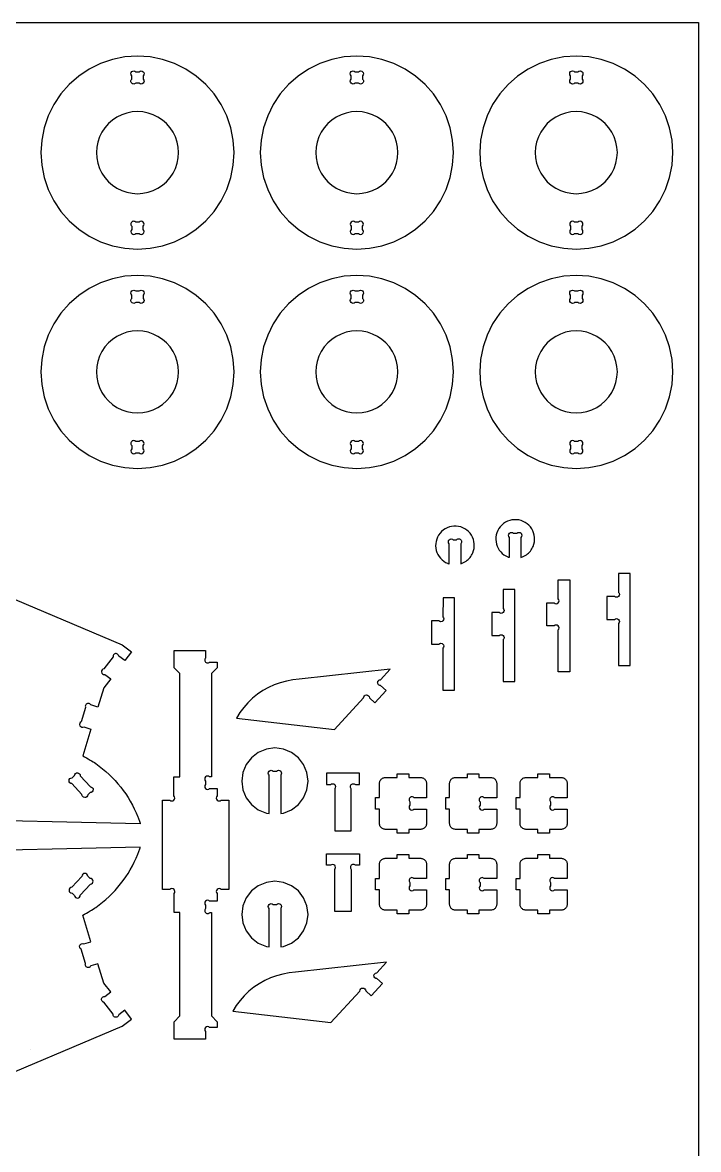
# Model space of a CAD drawing. Extents: x -355 to 109, y -387 to 259.
# Drawn here: x -67.2 to 108.8, y -35.1 to 258.6 of the extents above; entities that cross this region are included whole.
import ezdxf

# ---------------------------------------------------------------- set-up
doc = ezdxf.new("R2010")
doc.units = 0
doc.header["$MEASUREMENT"] = 0
doc.layers.get('0').update_dxf_attribs({"linetype": 'CONTINUOUS'})
doc.layers.add('LAYER_1', color=18, linetype='CONTINUOUS')

msp = doc.modelspace()

# ---------------------------------------------------------------- linework, layer by layer
msp.add_lwpolyline([(-355.35, -386.62), (-355.35, 258.61), (108.83, 258.61), (108.83, -386.62)], close=True)
at = {"layer": 'LAYER_1'}
for points in [[(-57.24, 209.39), (-55.07, 206.92), (-52.6, 204.75), (-49.86, 202.92), (-46.91, 201.47), (-43.8, 200.41), (-40.57, 199.77), (-37.29, 199.55), (-34.01, 199.77), (-30.78, 200.41), (-27.66, 201.47), (-24.71, 202.92), (-21.98, 204.75), (-19.51, 206.92), (-17.34, 209.39), (-15.51, 212.13), (-14.05, 215.08), (-13, 218.19), (-12.36, 221.42), (-12.14, 224.7), (-12.36, 227.98), (-13, 231.21), (-14.05, 234.33), (-15.51, 237.28), (-17.34, 240.01), (-19.51, 242.49), (-21.98, 244.65), (-24.71, 246.48), (-27.66, 247.94), (-30.78, 248.99), (-34.01, 249.64), (-37.29, 249.85), (-40.57, 249.64), (-43.8, 248.99), (-46.91, 247.94), (-49.86, 246.48), (-52.6, 244.65), (-55.07, 242.49), (-57.24, 240.01), (-59.07, 237.28), (-60.52, 234.33), (-61.58, 231.21), (-62.22, 227.98), (-62.44, 224.7), (-62.22, 221.42), (-61.58, 218.19), (-60.52, 215.08), (-59.07, 212.13)], [(-0.09, 209.39), (2.08, 206.92), (4.55, 204.75), (7.29, 202.92), (10.24, 201.47), (13.35, 200.41), (16.58, 199.77), (19.86, 199.55), (23.14, 199.77), (26.37, 200.41), (29.49, 201.47), (32.44, 202.92), (35.17, 204.75), (37.64, 206.92), (39.81, 209.39), (41.64, 212.13), (43.1, 215.08), (44.15, 218.19), (44.79, 221.42), (45.01, 224.7), (44.79, 227.98), (44.15, 231.21), (43.1, 234.33), (41.64, 237.28), (39.81, 240.01), (37.64, 242.49), (35.17, 244.65), (32.44, 246.48), (29.49, 247.94), (26.37, 248.99), (23.14, 249.64), (19.86, 249.85), (16.58, 249.64), (13.35, 248.99), (10.24, 247.94), (7.29, 246.48), (4.55, 244.65), (2.08, 242.49), (-0.09, 240.01), (-1.92, 237.28), (-3.37, 234.33), (-4.43, 231.21), (-5.07, 227.98), (-5.29, 224.7), (-5.07, 221.42), (-4.43, 218.19), (-3.37, 215.08), (-1.92, 212.13)], [(57.06, 209.39), (59.23, 206.92), (61.7, 204.75), (64.44, 202.92), (67.39, 201.47), (70.5, 200.41), (73.73, 199.77), (77.01, 199.55), (80.29, 199.77), (83.52, 200.41), (86.64, 201.47), (89.59, 202.92), (92.32, 204.75), (94.79, 206.92), (96.96, 209.39), (98.79, 212.13), (100.25, 215.08), (101.3, 218.19), (101.95, 221.42), (102.16, 224.7), (101.95, 227.98), (101.3, 231.21), (100.25, 234.33), (98.79, 237.28), (96.96, 240.01), (94.79, 242.49), (92.32, 244.65), (89.59, 246.48), (86.64, 247.94), (83.52, 248.99), (80.29, 249.64), (77.01, 249.85), (73.73, 249.64), (70.5, 248.99), (67.39, 247.94), (64.44, 246.48), (61.7, 244.65), (59.23, 242.49), (57.06, 240.01), (55.23, 237.28), (53.78, 234.33), (52.72, 231.21), (52.08, 227.98), (51.86, 224.7), (52.08, 221.42), (52.72, 218.19), (53.78, 215.08), (55.23, 212.13)], [(-46.55, 219.36), (-45.77, 218.19), (-44.85, 217.14), (-43.8, 216.22), (-42.64, 215.44), (-41.38, 214.82), (-40.06, 214.37), (-38.68, 214.1), (-37.29, 214.01), (-35.89, 214.1), (-34.52, 214.37), (-33.2, 214.82), (-31.94, 215.44), (-30.78, 216.22), (-29.73, 217.14), (-28.8, 218.19), (-28.03, 219.36), (-27.41, 220.61), (-26.96, 221.93), (-26.69, 223.31), (-26.59, 224.7), (-26.69, 226.1), (-26.96, 227.47), (-27.41, 228.79), (-28.03, 230.05), (-28.8, 231.21), (-29.73, 232.26), (-30.78, 233.19), (-31.94, 233.96), (-33.2, 234.58), (-34.52, 235.03), (-35.89, 235.31), (-37.29, 235.4), (-38.68, 235.31), (-40.06, 235.03), (-41.38, 234.58), (-42.64, 233.96), (-43.8, 233.19), (-44.85, 232.26), (-45.77, 231.21), (-46.55, 230.05), (-47.17, 228.79), (-47.62, 227.47), (-47.89, 226.1), (-47.98, 224.7), (-47.89, 223.31), (-47.62, 221.93), (-47.17, 220.61)], [(10.6, 219.36), (11.38, 218.19), (12.3, 217.14), (13.35, 216.22), (14.51, 215.44), (15.77, 214.82), (17.09, 214.37), (18.47, 214.1), (19.86, 214.01), (21.26, 214.1), (22.63, 214.37), (23.95, 214.82), (25.21, 215.44), (26.37, 216.22), (27.42, 217.14), (28.35, 218.19), (29.12, 219.36), (29.74, 220.61), (30.19, 221.93), (30.46, 223.31), (30.56, 224.7), (30.46, 226.1), (30.19, 227.47), (29.74, 228.79), (29.12, 230.05), (28.35, 231.21), (27.42, 232.26), (26.37, 233.19), (25.21, 233.96), (23.95, 234.58), (22.63, 235.03), (21.26, 235.31), (19.86, 235.4), (18.47, 235.31), (17.09, 235.03), (15.77, 234.58), (14.51, 233.96), (13.35, 233.19), (12.3, 232.26), (11.38, 231.21), (10.6, 230.05), (9.98, 228.79), (9.53, 227.47), (9.26, 226.1), (9.17, 224.7), (9.26, 223.31), (9.53, 221.93), (9.98, 220.61)], [(68.53, 218.19), (69.45, 217.14), (70.5, 216.22), (71.66, 215.44), (72.92, 214.82), (74.24, 214.37), (75.62, 214.1), (77.01, 214.01), (78.41, 214.1), (79.78, 214.37), (81.1, 214.82), (82.36, 215.44), (83.52, 216.22), (84.57, 217.14), (85.5, 218.19), (86.27, 219.36), (86.89, 220.61), (87.34, 221.93), (87.61, 223.31), (87.71, 224.7), (87.61, 226.1), (87.34, 227.47), (86.89, 228.79), (86.27, 230.05), (85.5, 231.21), (84.57, 232.26), (83.52, 233.19), (82.36, 233.96), (81.1, 234.58), (79.78, 235.03), (78.41, 235.31), (77.01, 235.4), (75.62, 235.31), (74.24, 235.03), (72.92, 234.58), (71.66, 233.96), (70.5, 233.19), (69.45, 232.26), (68.53, 231.21), (67.75, 230.05), (67.13, 228.79), (66.68, 227.47), (66.41, 226.1), (66.32, 224.7), (66.41, 223.31), (66.68, 221.93), (67.13, 220.61), (67.75, 219.36)], [(-57.24, 152.24), (-55.07, 149.77), (-52.6, 147.6), (-49.86, 145.77), (-46.91, 144.32), (-43.8, 143.26), (-40.57, 142.62), (-37.29, 142.4), (-34.01, 142.62), (-30.78, 143.26), (-27.66, 144.32), (-24.71, 145.77), (-21.98, 147.6), (-19.51, 149.77), (-17.34, 152.24), (-15.51, 154.98), (-14.05, 157.93), (-13, 161.04), (-12.36, 164.27), (-12.14, 167.55), (-12.36, 170.83), (-13, 174.06), (-14.05, 177.18), (-15.51, 180.13), (-17.34, 182.86), (-19.51, 185.34), (-21.98, 187.5), (-24.71, 189.33), (-27.66, 190.79), (-30.78, 191.84), (-34.01, 192.49), (-37.29, 192.7), (-40.57, 192.49), (-43.8, 191.84), (-46.91, 190.79), (-49.86, 189.33), (-52.6, 187.5), (-55.07, 185.34), (-57.24, 182.86), (-59.07, 180.13), (-60.52, 177.18), (-61.58, 174.06), (-62.22, 170.83), (-62.44, 167.55), (-62.22, 164.27), (-61.58, 161.04), (-60.52, 157.93), (-59.07, 154.98)], [(2.08, 149.77), (4.55, 147.6), (7.29, 145.77), (10.24, 144.32), (13.35, 143.26), (16.58, 142.62), (19.86, 142.4), (23.14, 142.62), (26.37, 143.26), (29.49, 144.32), (32.44, 145.77), (35.17, 147.6), (37.64, 149.77), (39.81, 152.24), (41.64, 154.98), (43.1, 157.93), (44.15, 161.04), (44.79, 164.27), (45.01, 167.55), (44.79, 170.83), (44.15, 174.06), (43.1, 177.18), (41.64, 180.13), (39.81, 182.86), (37.64, 185.34), (35.17, 187.5), (32.44, 189.33), (29.49, 190.79), (26.37, 191.84), (23.14, 192.49), (19.86, 192.7), (16.58, 192.49), (13.35, 191.84), (10.24, 190.79), (7.29, 189.33), (4.55, 187.5), (2.08, 185.34), (-0.09, 182.86), (-1.92, 180.13), (-3.37, 177.18), (-4.43, 174.06), (-5.07, 170.83), (-5.29, 167.55), (-5.07, 164.27), (-4.43, 161.04), (-3.37, 157.93), (-1.92, 154.98), (-0.09, 152.24)], [(61.7, 147.6), (64.44, 145.77), (67.39, 144.32), (70.5, 143.26), (73.73, 142.62), (77.01, 142.4), (80.29, 142.62), (83.52, 143.26), (86.64, 144.32), (89.59, 145.77), (92.32, 147.6), (94.79, 149.77), (96.96, 152.24), (98.79, 154.98), (100.25, 157.93), (101.3, 161.04), (101.95, 164.27), (102.16, 167.55), (101.95, 170.83), (101.3, 174.06), (100.25, 177.18), (98.79, 180.13), (96.96, 182.86), (94.79, 185.34), (92.32, 187.5), (89.59, 189.33), (86.64, 190.79), (83.52, 191.84), (80.29, 192.49), (77.01, 192.7), (73.73, 192.49), (70.5, 191.84), (67.39, 190.79), (64.44, 189.33), (61.7, 187.5), (59.23, 185.34), (57.06, 182.86), (55.23, 180.13), (53.78, 177.18), (52.72, 174.06), (52.08, 170.83), (51.86, 167.55), (52.08, 164.27), (52.72, 161.04), (53.78, 157.93), (55.23, 154.98), (57.06, 152.24), (59.23, 149.77)], [(-46.55, 162.21), (-45.77, 161.04), (-44.85, 159.99), (-43.8, 159.07), (-42.64, 158.29), (-41.38, 157.67), (-40.06, 157.22), (-38.68, 156.95), (-37.29, 156.86), (-35.89, 156.95), (-34.52, 157.22), (-33.2, 157.67), (-31.94, 158.29), (-30.78, 159.07), (-29.73, 159.99), (-28.8, 161.04), (-28.03, 162.21), (-27.41, 163.46), (-26.96, 164.78), (-26.69, 166.16), (-26.59, 167.55), (-26.69, 168.95), (-26.96, 170.32), (-27.41, 171.64), (-28.03, 172.9), (-28.8, 174.06), (-29.73, 175.11), (-30.78, 176.04), (-31.94, 176.81), (-33.2, 177.43), (-34.52, 177.88), (-35.89, 178.15), (-37.29, 178.25), (-38.68, 178.15), (-40.06, 177.88), (-41.38, 177.43), (-42.64, 176.81), (-43.8, 176.04), (-44.85, 175.11), (-45.77, 174.06), (-46.55, 172.9), (-47.17, 171.64), (-47.62, 170.32), (-47.89, 168.95), (-47.98, 167.55), (-47.89, 166.16), (-47.62, 164.78), (-47.17, 163.46)], [(11.38, 161.04), (12.3, 159.99), (13.35, 159.07), (14.51, 158.29), (15.77, 157.67), (17.09, 157.22), (18.47, 156.95), (19.86, 156.86), (21.26, 156.95), (22.63, 157.22), (23.95, 157.67), (25.21, 158.29), (26.37, 159.07), (27.42, 159.99), (28.35, 161.04), (29.12, 162.21), (29.74, 163.46), (30.19, 164.78), (30.46, 166.16), (30.56, 167.55), (30.46, 168.95), (30.19, 170.32), (29.74, 171.64), (29.12, 172.9), (28.35, 174.06), (27.42, 175.11), (26.37, 176.04), (25.21, 176.81), (23.95, 177.43), (22.63, 177.88), (21.26, 178.15), (19.86, 178.25), (18.47, 178.15), (17.09, 177.88), (15.77, 177.43), (14.51, 176.81), (13.35, 176.04), (12.3, 175.11), (11.38, 174.06), (10.6, 172.9), (9.98, 171.64), (9.53, 170.32), (9.26, 168.95), (9.17, 167.55), (9.26, 166.16), (9.53, 164.78), (9.98, 163.46), (10.6, 162.21)], [(68.53, 161.04), (69.45, 159.99), (70.5, 159.07), (71.66, 158.29), (72.92, 157.67), (74.24, 157.22), (75.62, 156.95), (77.01, 156.86), (78.41, 156.95), (79.78, 157.22), (81.1, 157.67), (82.36, 158.29), (83.52, 159.07), (84.57, 159.99), (85.5, 161.04), (86.27, 162.21), (86.89, 163.46), (87.34, 164.78), (87.61, 166.16), (87.71, 167.55), (87.61, 168.95), (87.34, 170.32), (86.89, 171.64), (86.27, 172.9), (85.5, 174.06), (84.57, 175.11), (83.52, 176.04), (82.36, 176.81), (81.1, 177.43), (79.78, 177.88), (78.41, 178.15), (77.01, 178.25), (75.62, 178.15), (74.24, 177.88), (72.92, 177.43), (71.66, 176.81), (70.5, 176.04), (69.45, 175.11), (68.53, 174.06), (67.75, 172.9), (67.13, 171.64), (66.68, 170.32), (66.41, 168.95), (66.32, 167.55), (66.41, 166.16), (66.68, 164.78), (67.13, 163.46), (67.75, 162.21)]]:
    msp.add_lwpolyline(points, close=True, dxfattribs=at)
for points in [[(-37.72, 245.8), (-36.85, 245.8, -1), (-35.79, 244.74), (-35.79, 243.86, -1), (-36.85, 242.8), (-37.72, 242.8, -1), (-38.79, 243.86), (-38.79, 244.74, -1)], [(18.36, 243.86), (18.36, 244.74, -1), (19.43, 245.8), (20.3, 245.8, -1), (21.36, 244.74), (21.36, 243.86, -1), (20.3, 242.8), (19.43, 242.8, -1)], [(77.45, 242.8), (76.58, 242.8, -1), (75.51, 243.86), (75.51, 244.74, -1), (76.58, 245.8), (77.45, 245.8, -1), (78.51, 244.74), (78.51, 243.86, -1)], [(-36.85, 206.6), (-37.72, 206.6, 1), (-38.79, 205.53), (-38.79, 204.66, 1), (-37.72, 203.6), (-36.85, 203.6, 1), (-35.79, 204.66), (-35.79, 205.53, 1)], [(19.43, 203.6), (20.3, 203.6, 1), (21.36, 204.66), (21.36, 205.53, 1), (20.3, 206.6), (19.43, 206.6, 1), (18.36, 205.53), (18.36, 204.66, 1)], [(77.45, 206.6), (76.58, 206.6, 1), (75.51, 205.53), (75.51, 204.66, 1), (76.58, 203.6), (77.45, 203.6, 1), (78.51, 204.66), (78.51, 205.53, 1)], [(-37.72, 188.65), (-36.85, 188.65, -1), (-35.79, 187.59), (-35.79, 186.71, -1), (-36.85, 185.65), (-37.72, 185.65, -1), (-38.79, 186.71), (-38.79, 187.59, -1)], [(19.43, 188.65), (20.3, 188.65, -1), (21.36, 187.59), (21.36, 186.71, -1), (20.3, 185.65), (19.43, 185.65, -1), (18.36, 186.71), (18.36, 187.59, -1)], [(76.58, 188.65), (77.45, 188.65, -1), (78.51, 187.59), (78.51, 186.71, -1), (77.45, 185.65), (76.58, 185.65, -1), (75.51, 186.71), (75.51, 187.59, -1)], [(-36.85, 149.45), (-37.72, 149.45, 1), (-38.79, 148.38), (-38.79, 147.51, 1), (-37.72, 146.45), (-36.85, 146.45, 1), (-35.79, 147.51), (-35.79, 148.38, 1)], [(20.3, 149.45), (19.43, 149.45, 1), (18.36, 148.38), (18.36, 147.51, 1), (19.43, 146.45), (20.3, 146.45, 1), (21.36, 147.51), (21.36, 148.38, 1)], [(77.45, 149.45), (76.58, 149.45, 1), (75.51, 148.38), (75.51, 147.51, 1), (76.58, 146.45), (77.45, 146.45, 1), (78.51, 147.51), (78.51, 148.38, 1)], [(43.92, 117.55), (43.92, 122.78, -1), (44.98, 123.84), (45.85, 123.84, -1), (46.92, 122.78), (46.92, 117.55, 0.06972), (48.33, 118.26, 0.143919), (50.07, 120.42, 0.513852), (45.75, 127.38, 0.513741), (40.55, 121.04, 0.115135), (41.63, 119.02, 0.11491), (43.49, 117.69, 0.024411), (43.7, 117.62, -0.008136)], [(59.61, 119.22), (59.61, 124.45, -1), (60.67, 125.52), (61.55, 125.52, -1), (62.61, 124.45), (62.61, 119.22, 0.06972), (64.03, 119.93, 0.143919), (65.77, 122.09, 0.513852), (61.44, 129.05, 0.513741), (56.24, 122.71, 0.115135), (57.32, 120.7, 0.11491), (59.18, 119.36, 0.024411), (59.39, 119.29, -0.008136)], [(85, 103.04), (86.94, 103.04, -1), (88.01, 101.98), (88.01, 91.06), (91.01, 91.06), (91.01, 115.06), (88.01, 115.06), (88.01, 110.12, -1), (86.94, 109.06), (85, 109.06)], [(72.32, 89.39), (72.32, 100.31, 1), (71.25, 101.37), (69.31, 101.37), (69.31, 107.39), (71.25, 107.39, 1), (72.31, 108.45), (72.32, 113.39), (75.32, 113.39), (75.32, 89.39)], [(39.29, 96.65), (41.23, 96.65, -1), (42.29, 95.59), (42.29, 84.67), (45.29, 84.67), (45.3, 108.67), (42.3, 108.67), (42.29, 103.73, -1), (41.23, 102.67), (39.28, 102.67)], [(54.98, 98.85), (56.92, 98.85, -1), (57.99, 97.79), (57.99, 86.87), (60.99, 86.87), (60.99, 110.87), (57.99, 110.87), (57.98, 105.93, -1), (56.92, 104.87), (54.98, 104.87)], [(-27.76, -6.29), (-27.76, -1.78), (-26.26, -0.27), (-26.26, 26.66), (-27.76, 26.66), (-27.76, 31.62, 1), (-28.83, 32.68), (-30.77, 32.68), (-30.77, 55.99), (-28.84, 55.99, 1), (-27.78, 57.06), (-27.78, 62.01), (-26.26, 62.01), (-26.26, 88.94), (-27.76, 90.44), (-27.76, 94.95), (-19.55, 94.95), (-19.55, 93.01, 1), (-18.48, 91.94), (-16.54, 91.94), (-16.54, 90.44), (-18.04, 88.94), (-18.04, 62.01), (-18.48, 62.01, 1), (-19.55, 60.94), (-19.55, 60.06, 1), (-18.48, 59), (-16.54, 59), (-16.54, 57.06, 1), (-15.47, 55.99), (-13.53, 55.99), (-13.53, 32.68), (-15.47, 32.68, 1), (-16.54, 31.62), (-16.54, 29.67), (-18.48, 29.67, 1), (-19.55, 28.61), (-19.55, 27.72, 1), (-18.48, 26.66), (-18.04, 26.66), (-18.04, -0.27), (-16.54, -1.78), (-16.54, -3.28), (-18.48, -3.28, 1), (-19.55, -4.34), (-19.55, -6.29)], [(-11.49, 77.36), (14.02, 74.36), (21.61, 82.6, -1), (23.11, 82.66), (24.54, 81.34), (27.48, 84.52), (26.05, 85.84, -1), (25.98, 87.34), (28.54, 90.12), (4.81, 87.46), (3.15, 87.3), (1.51, 87.01), (-0.1, 86.58), (-1.67, 86.01), (-3.18, 85.32), (-4.63, 84.5), (-6.01, 83.56), (-7.31, 82.52), (-8.51, 81.36), (-9.62, 80.12), (-10.61, 78.78)], [(-7.59, 54.81), (-5.81, 53.44), (-3.72, 52.57), (-2.99, 52.48), (-2.99, 62.46, -1), (-1.93, 63.52), (-1.05, 63.52, -1), (0.02, 62.46), (0.02, 52.48), (0.75, 52.57), (2.83, 53.44), (4.62, 54.81), (6, 56.6), (6.86, 58.68), (7.15, 60.92), (6.86, 63.15), (6, 65.24), (4.62, 67.03), (2.83, 68.4), (0.75, 69.26), (-1.49, 69.56), (-3.72, 69.26), (-5.81, 68.4), (-7.59, 67.03), (-8.97, 65.24), (-9.83, 63.15), (-10.13, 60.92), (-9.83, 58.68), (-8.97, 56.6)], [(-52.18, 62.32), (-49.54, 59.46, -1), (-49.6, 57.95), (-50.25, 57.36, -1), (-51.75, 57.42), (-54.39, 60.28, -1), (-54.33, 61.78), (-53.68, 62.38, -1)], [(11.92, 60.02), (13.02, 60.02, -1), (14.08, 58.96), (14.08, 48.01), (18.41, 48.01), (18.41, 58.96, -1), (19.47, 60.02), (20.57, 60.02), (20.57, 63.03), (11.92, 63.03)], [(26.19, 48.8), (26.06, 48.95), (25.95, 49.11), (25.86, 49.29), (25.8, 49.48), (25.76, 49.67), (25.75, 49.86), (25.75, 53.61), (24.75, 53.61), (24.75, 56.62), (25.75, 56.62), (25.75, 60.36), (25.76, 60.56), (25.8, 60.75), (25.86, 60.94), (25.95, 61.11), (26.06, 61.28), (26.19, 61.43), (26.33, 61.55), (26.5, 61.66), (26.67, 61.75), (26.86, 61.81), (27.05, 61.85), (27.25, 61.86), (30.37, 61.86), (30.37, 62.86), (33.38, 62.86), (33.38, 61.86), (36.5, 61.86), (36.69, 61.85), (36.89, 61.81), (37.07, 61.75), (37.25, 61.66), (37.41, 61.55), (37.56, 61.43), (37.69, 61.28), (37.8, 61.11), (37.88, 60.94), (37.95, 60.75), (37.98, 60.56), (38, 60.36), (38, 56.61), (34.73, 56.61, 1), (33.67, 55.55), (33.67, 54.68, 1), (34.73, 53.61), (38, 53.61), (38, 49.86), (37.98, 49.67), (37.95, 49.48), (37.88, 49.29), (37.8, 49.11), (37.69, 48.95), (37.56, 48.8), (37.41, 48.67), (37.25, 48.57), (37.07, 48.48), (36.89, 48.42), (36.69, 48.38), (36.5, 48.36), (33.38, 48.36), (33.38, 47.36), (30.37, 47.36), (30.37, 48.36), (27.25, 48.36), (27.05, 48.38), (26.86, 48.42), (26.67, 48.48), (26.5, 48.57), (26.33, 48.67)], [(44.46, 48.8), (44.34, 48.95), (44.23, 49.11), (44.14, 49.29), (44.08, 49.48), (44.04, 49.67), (44.03, 49.86), (44.03, 53.61), (43.03, 53.61), (43.03, 56.62), (44.03, 56.62), (44.03, 60.36), (44.04, 60.56), (44.08, 60.75), (44.14, 60.94), (44.23, 61.11), (44.34, 61.28), (44.46, 61.43), (44.61, 61.55), (44.78, 61.66), (44.95, 61.75), (45.14, 61.81), (45.33, 61.85), (45.53, 61.86), (48.65, 61.86), (48.65, 62.86), (51.65, 62.86), (51.65, 61.86), (54.78, 61.86), (54.97, 61.85), (55.16, 61.81), (55.35, 61.75), (55.53, 61.66), (55.69, 61.55), (55.84, 61.43), (55.97, 61.28), (56.07, 61.11), (56.16, 60.94), (56.22, 60.75), (56.26, 60.56), (56.28, 60.36), (56.28, 56.61), (53.01, 56.61, 1), (51.95, 55.55), (51.95, 54.68, 1), (53.01, 53.61), (56.28, 53.61), (56.28, 49.86), (56.26, 49.67), (56.22, 49.48), (56.16, 49.29), (56.07, 49.11), (55.97, 48.95), (55.84, 48.8), (55.69, 48.67), (55.53, 48.57), (55.35, 48.48), (55.16, 48.42), (54.97, 48.38), (54.78, 48.36), (51.65, 48.36), (51.65, 47.36), (48.65, 47.36), (48.65, 48.36), (45.53, 48.36), (45.33, 48.38), (45.14, 48.42), (44.95, 48.48), (44.78, 48.57), (44.61, 48.67)], [(62.82, 48.8), (62.69, 48.95), (62.58, 49.11), (62.5, 49.29), (62.43, 49.48), (62.4, 49.67), (62.38, 49.86), (62.38, 53.61), (61.38, 53.61), (61.38, 56.62), (62.38, 56.62), (62.38, 60.36), (62.4, 60.56), (62.43, 60.75), (62.5, 60.94), (62.58, 61.11), (62.69, 61.28), (62.82, 61.43), (62.97, 61.55), (63.13, 61.66), (63.31, 61.75), (63.49, 61.81), (63.69, 61.85), (63.88, 61.86), (67, 61.86), (67, 62.86), (70.01, 62.86), (70.01, 61.86), (73.13, 61.86), (73.33, 61.85), (73.52, 61.81), (73.71, 61.75), (73.88, 61.66), (74.05, 61.55), (74.19, 61.43), (74.32, 61.28), (74.43, 61.11), (74.52, 60.94), (74.58, 60.75), (74.62, 60.56), (74.63, 60.36), (74.63, 56.61), (71.37, 56.61, 1), (70.3, 55.55), (70.3, 54.68, 1), (71.37, 53.61), (74.63, 53.61), (74.63, 49.86), (74.62, 49.67), (74.58, 49.48), (74.52, 49.29), (74.43, 49.11), (74.32, 48.95), (74.19, 48.8), (74.05, 48.67), (73.88, 48.57), (73.71, 48.48), (73.52, 48.42), (73.33, 48.38), (73.13, 48.36), (70.01, 48.36), (70.01, 47.36), (67, 47.36), (67, 48.36), (63.88, 48.36), (63.69, 48.38), (63.49, 48.42), (63.31, 48.48), (63.13, 48.57), (62.97, 48.67)], [(14.08, 26.98), (14.08, 37.92, 1), (13.02, 38.99), (11.92, 38.99), (11.92, 41.99), (20.57, 41.99), (20.57, 38.99), (19.47, 38.99, 1), (18.41, 37.92), (18.41, 26.98)], [(26.19, 27.75), (26.06, 27.9), (25.95, 28.06), (25.86, 28.24), (25.8, 28.42), (25.76, 28.61), (25.75, 28.81), (25.75, 32.56), (24.75, 32.56), (24.75, 35.57), (25.75, 35.57), (25.75, 39.31), (25.76, 39.51), (25.8, 39.7), (25.86, 39.88), (25.95, 40.06), (26.06, 40.22), (26.19, 40.37), (26.33, 40.5), (26.5, 40.61), (26.67, 40.7), (26.86, 40.76), (27.05, 40.8), (27.25, 40.81), (30.37, 40.81), (30.37, 41.81), (33.38, 41.81), (33.38, 40.81), (36.5, 40.81), (36.69, 40.8), (36.89, 40.76), (37.07, 40.7), (37.25, 40.61), (37.41, 40.5), (37.56, 40.37), (37.69, 40.22), (37.8, 40.06), (37.88, 39.88), (37.95, 39.7), (37.98, 39.51), (38, 39.31), (38, 35.56), (34.73, 35.56, 1), (33.67, 34.5), (33.67, 33.62, 1), (34.73, 32.56), (38, 32.56), (38, 28.81), (37.98, 28.61), (37.95, 28.42), (37.88, 28.24), (37.8, 28.06), (37.69, 27.9), (37.56, 27.75), (37.41, 27.62), (37.25, 27.51), (37.07, 27.42), (36.89, 27.36), (36.69, 27.32), (36.5, 27.31), (33.38, 27.31), (33.38, 26.31), (30.37, 26.31), (30.37, 27.31), (27.25, 27.31), (27.05, 27.32), (26.86, 27.36), (26.67, 27.42), (26.5, 27.51), (26.33, 27.62)], [(44.46, 27.75), (44.34, 27.9), (44.23, 28.06), (44.14, 28.24), (44.08, 28.42), (44.04, 28.61), (44.03, 28.81), (44.03, 32.56), (43.03, 32.56), (43.03, 35.57), (44.03, 35.57), (44.03, 39.31), (44.04, 39.51), (44.08, 39.7), (44.14, 39.88), (44.23, 40.06), (44.34, 40.22), (44.46, 40.37), (44.61, 40.5), (44.78, 40.61), (44.95, 40.7), (45.14, 40.76), (45.33, 40.8), (45.53, 40.81), (48.65, 40.81), (48.65, 41.81), (51.65, 41.81), (51.65, 40.81), (54.78, 40.81), (54.97, 40.8), (55.16, 40.76), (55.35, 40.7), (55.53, 40.61), (55.69, 40.5), (55.84, 40.37), (55.97, 40.22), (56.07, 40.06), (56.16, 39.88), (56.22, 39.7), (56.26, 39.51), (56.28, 39.31), (56.28, 35.56), (53.01, 35.56, 1), (51.95, 34.5), (51.95, 33.62, 1), (53.01, 32.56), (56.28, 32.56), (56.28, 28.81), (56.26, 28.61), (56.22, 28.42), (56.16, 28.24), (56.07, 28.06), (55.97, 27.9), (55.84, 27.75), (55.69, 27.62), (55.53, 27.51), (55.35, 27.42), (55.16, 27.36), (54.97, 27.32), (54.78, 27.31), (51.65, 27.31), (51.65, 26.31), (48.65, 26.31), (48.65, 27.31), (45.53, 27.31), (45.33, 27.32), (45.14, 27.36), (44.95, 27.42), (44.78, 27.51), (44.61, 27.62)], [(62.82, 27.75), (62.69, 27.9), (62.58, 28.06), (62.5, 28.24), (62.43, 28.42), (62.4, 28.61), (62.38, 28.81), (62.38, 32.56), (61.38, 32.56), (61.38, 35.57), (62.38, 35.57), (62.38, 39.31), (62.4, 39.51), (62.43, 39.7), (62.5, 39.88), (62.58, 40.06), (62.69, 40.22), (62.82, 40.37), (62.97, 40.5), (63.13, 40.61), (63.31, 40.7), (63.49, 40.76), (63.69, 40.8), (63.88, 40.81), (67, 40.81), (67, 41.81), (70.01, 41.81), (70.01, 40.81), (73.13, 40.81), (73.33, 40.8), (73.52, 40.76), (73.71, 40.7), (73.88, 40.61), (74.05, 40.5), (74.19, 40.37), (74.32, 40.22), (74.43, 40.06), (74.52, 39.88), (74.58, 39.7), (74.62, 39.51), (74.63, 39.31), (74.63, 35.56), (71.37, 35.56, 1), (70.3, 34.5), (70.3, 33.62, 1), (71.37, 32.56), (74.63, 32.56), (74.63, 28.81), (74.62, 28.61), (74.58, 28.42), (74.52, 28.24), (74.43, 28.06), (74.32, 27.9), (74.19, 27.75), (74.05, 27.62), (73.88, 27.51), (73.71, 27.42), (73.52, 27.36), (73.33, 27.32), (73.13, 27.31), (70.01, 27.31), (70.01, 26.31), (67, 26.31), (67, 27.31), (63.88, 27.31), (63.69, 27.32), (63.49, 27.36), (63.31, 27.42), (63.13, 27.51), (62.97, 27.62)], [(-52.18, 31.21), (-49.54, 34.07, 1), (-49.6, 35.57), (-50.25, 36.17, 1), (-51.75, 36.11), (-54.39, 33.25, 1), (-54.33, 31.75), (-53.68, 31.15, 1)], [(-7.59, 20.09), (-5.81, 18.72), (-3.72, 17.86), (-2.99, 17.76), (-2.99, 27.74, -1), (-1.93, 28.81), (-1.05, 28.81, -1), (0.02, 27.74), (0.02, 17.76), (0.75, 17.86), (2.83, 18.72), (4.62, 20.09), (6, 21.88), (6.86, 23.96), (7.15, 26.2), (6.86, 28.44), (6, 30.52), (4.62, 32.31), (2.83, 33.68), (0.75, 34.55), (-1.49, 34.84), (-3.72, 34.55), (-5.81, 33.68), (-7.59, 32.31), (-8.97, 30.52), (-9.83, 28.44), (-10.13, 26.2), (-9.83, 23.96), (-8.97, 21.88)], [(-11.56, 2.42), (-12.44, 1), (13.07, -2), (20.66, 6.23, -1), (22.17, 6.29), (23.6, 4.98), (26.53, 8.16), (25.1, 9.48, -1), (25.04, 10.98), (27.59, 13.75), (3.87, 11.1), (2.21, 10.94), (0.57, 10.64), (-1.04, 10.21), (-2.61, 9.65), (-4.13, 8.96), (-5.58, 8.14), (-6.96, 7.2), (-8.25, 6.15), (-9.46, 5), (-10.56, 3.75)]]:
    msp.add_lwpolyline(points, format="xyb", close=True, dxfattribs=at)
for points in [[(-79.46, 112.64), (-41.24, 96.47), (-38.85, 94.64), (-40.61, 92.33), (-42.16, 93.51, 1), (-43.65, 93.31), (-46.01, 90.22, 1), (-45.81, 88.73), (-44.26, 87.55), (-46.03, 85.24), (-47.6, 80.2), (-49.46, 80.78, 1), (-50.79, 80.08), (-51.95, 76.37, 1), (-51.25, 75.04), (-49.39, 74.46), (-51.55, 67.56, -0.005678), (-49.6, 66.43, -0.018659), (-48.15, 65.5, -0.147057), (-37.21, 51.64, -0.012168), (-36.86, 50.71, 0.004056), (-36.54, 49.77), (-90.28, 50.99, -0.114036)], [(-79.46, -19.12), (-41.24, -2.94), (-38.85, -1.11), (-40.61, 1.2), (-42.16, 0.02, -1), (-43.65, 0.22), (-46.01, 3.31, -1), (-45.81, 4.8), (-44.26, 5.98), (-46.03, 8.29), (-47.6, 13.33), (-49.46, 12.75, -1), (-50.79, 13.44), (-51.95, 17.16, -1), (-51.25, 18.49), (-49.39, 19.07), (-51.55, 25.97, 0.005678), (-49.6, 27.1, 0.018659), (-48.15, 28.03, 0.147057), (-37.21, 41.88, 0.012168), (-36.86, 42.82, -0.004056), (-36.54, 43.76), (-90.28, 42.54, 0.114036)]]:
    msp.add_lwpolyline(points, format="xyb", dxfattribs=at)
msp.add_lwpolyline([(-65.14, -9.08), (-65.13, -9.08)], dxfattribs=at)

doc.saveas('drawing.dxf')
